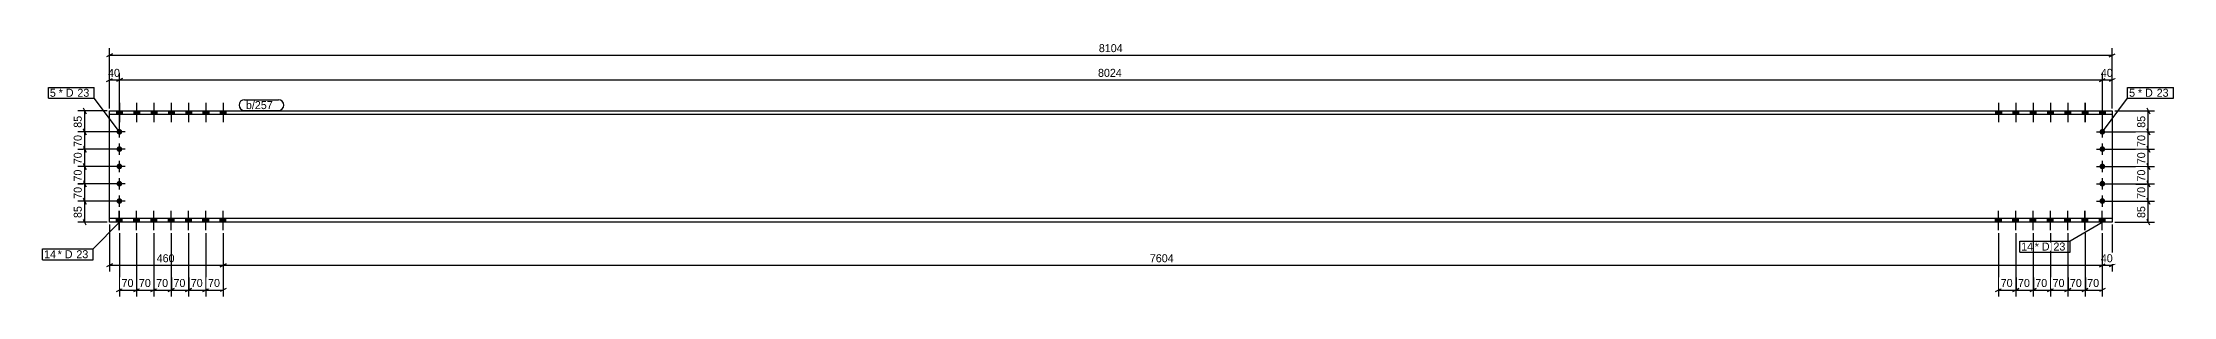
# Model space of a CAD drawing. Header units: millimetres. Extents: x 26 to 22537, y 32 to 1058.
# Drawn here: x 13915 to 22537, y 32 to 1058 of the extents above; entities that cross this region are included whole.
import ezdxf

# ---------------------------------------------------------------- set-up
doc = ezdxf.new("R2010")
doc.units = ezdxf.units.MM
doc.styles.add('Comic Sans MS', font='COMIC.TTF', dxfattribs={"height": 0.2})

msp = doc.modelspace()

# ---------------------------------------------------------------- hatches: boundary and pattern name
at = {"linetype": 'Continuous'}
for points in [[(14213.7, 768), (14236.7, 768), (14236.7, 782.6), (14213.7, 782.6)], [(14213.8, 768), (14236.8, 768), (14236.8, 782.6), (14213.8, 782.6)], [(14283.7, 768), (14306.7, 768), (14306.7, 782.6), (14283.7, 782.6)], [(14283.8, 768), (14306.8, 768), (14306.8, 782.6), (14283.8, 782.6)], [(14353.7, 768), (14376.7, 768), (14376.7, 782.6), (14353.7, 782.6)], [(14353.8, 768), (14376.8, 768), (14376.8, 782.6), (14353.8, 782.6)], [(14423.7, 768), (14446.7, 768), (14446.7, 782.6), (14423.7, 782.6)], [(14423.8, 768), (14446.8, 768), (14446.8, 782.6), (14423.8, 782.6)], [(14493.7, 768), (14516.7, 768), (14516.7, 782.6), (14493.7, 782.6)], [(14493.8, 768), (14516.8, 768), (14516.8, 782.6), (14493.8, 782.6)], [(14563.7, 768), (14586.7, 768), (14586.7, 782.6), (14563.7, 782.6)], [(14563.8, 768), (14586.8, 768), (14586.8, 782.6), (14563.8, 782.6)], [(14633.7, 768), (14656.7, 768), (14656.7, 782.6), (14633.7, 782.6)], [(14633.8, 768), (14656.8, 768), (14656.8, 782.6), (14633.8, 782.6)], [(21817.9, 768), (21840.9, 768), (21840.9, 782.6), (21817.9, 782.6)], [(21818, 768), (21841, 768), (21841, 782.6), (21818, 782.6)], [(21887.9, 768), (21910.9, 768), (21910.9, 782.6), (21887.9, 782.6)], [(21888, 768), (21911, 768), (21911, 782.6), (21888, 782.6)], [(21957.9, 768), (21980.9, 768), (21980.9, 782.6), (21957.9, 782.6)], [(21958, 768), (21981, 768), (21981, 782.6), (21958, 782.6)], [(22027.9, 768), (22050.9, 768), (22050.9, 782.6), (22027.9, 782.6)], [(22028, 768), (22051, 768), (22051, 782.6), (22028, 782.6)], [(22097.9, 768), (22120.9, 768), (22120.9, 782.6), (22097.9, 782.6)], [(22098, 768), (22121, 768), (22121, 782.6), (22098, 782.6)], [(22167.9, 768), (22190.9, 768), (22190.9, 782.6), (22167.9, 782.6)], [(22168, 768), (22191, 768), (22191, 782.6), (22168, 782.6)], [(22237.9, 768), (22260.9, 768), (22260.9, 782.6), (22237.9, 782.6)], [(22238, 768), (22261, 768), (22261, 782.6), (22238, 782.6)], [(14214, 697.6, -1), (14237, 697.6, -1)], [(22238.1, 697.6, -1), (22261.1, 697.6, -1)], [(14214, 627.6, -1), (14237, 627.6, -1)], [(22238.1, 627.6, -1), (22261.1, 627.6, -1)], [(14214, 557.6, -1), (14237, 557.6, -1)], [(22238.1, 557.6, -1), (22261.1, 557.6, -1)], [(14214, 487.6, -1), (14237, 487.6, -1)], [(22238.1, 487.6, -1), (22261.1, 487.6, -1)], [(14213.7, 332.6), (14236.7, 332.6), (14236.7, 347.2), (14213.7, 347.2)], [(14213.8, 332.6), (14236.8, 332.6), (14236.8, 347.2), (14213.8, 347.2)], [(14214, 417.6, -1), (14237, 417.6, -1)], [(14283.7, 332.6), (14306.7, 332.6), (14306.7, 347.2), (14283.7, 347.2)], [(14283.8, 332.6), (14306.8, 332.6), (14306.8, 347.2), (14283.8, 347.2)], [(14353.7, 332.6), (14376.7, 332.6), (14376.7, 347.2), (14353.7, 347.2)], [(14353.8, 332.6), (14376.8, 332.6), (14376.8, 347.2), (14353.8, 347.2)], [(14423.7, 332.6), (14446.7, 332.6), (14446.7, 347.2), (14423.7, 347.2)], [(14423.8, 332.6), (14446.8, 332.6), (14446.8, 347.2), (14423.8, 347.2)], [(14493.7, 332.6), (14516.7, 332.6), (14516.7, 347.2), (14493.7, 347.2)], [(14493.8, 332.6), (14516.8, 332.6), (14516.8, 347.2), (14493.8, 347.2)], [(14563.7, 332.6), (14586.7, 332.6), (14586.7, 347.2), (14563.7, 347.2)], [(14563.8, 332.6), (14586.8, 332.6), (14586.8, 347.2), (14563.8, 347.2)], [(14633.7, 332.6), (14656.7, 332.6), (14656.7, 347.2), (14633.7, 347.2)], [(14633.8, 332.6), (14656.8, 332.6), (14656.8, 347.2), (14633.8, 347.2)], [(21817.9, 332.6), (21840.9, 332.6), (21840.9, 347.2), (21817.9, 347.2)], [(21818, 332.6), (21841, 332.6), (21841, 347.2), (21818, 347.2)], [(21887.9, 332.6), (21910.9, 332.6), (21910.9, 347.2), (21887.9, 347.2)], [(21888, 332.6), (21911, 332.6), (21911, 347.2), (21888, 347.2)], [(21957.9, 332.6), (21980.9, 332.6), (21980.9, 347.2), (21957.9, 347.2)], [(21958, 332.6), (21981, 332.6), (21981, 347.2), (21958, 347.2)], [(22027.9, 332.6), (22050.9, 332.6), (22050.9, 347.2), (22027.9, 347.2)], [(22028, 332.6), (22051, 332.6), (22051, 347.2), (22028, 347.2)], [(22097.9, 332.6), (22120.9, 332.6), (22120.9, 347.2), (22097.9, 347.2)], [(22098, 332.6), (22121, 332.6), (22121, 347.2), (22098, 347.2)], [(22167.9, 332.6), (22190.9, 332.6), (22190.9, 347.2), (22167.9, 347.2)], [(22168, 332.6), (22191, 332.6), (22191, 347.2), (22168, 347.2)], [(22237.9, 332.6), (22260.9, 332.6), (22260.9, 347.2), (22237.9, 347.2)], [(22238, 332.6), (22261, 332.6), (22261, 347.2), (22238, 347.2)], [(22238.1, 417.6, -1), (22261.1, 417.6, -1)]]:
    msp.add_hatch(color=3, dxfattribs=at).paths.add_polyline_path(points)

# ---------------------------------------------------------------- linework, layer by layer
at = {"color": 8, "linetype": 'Continuous'}
for p, q in [((14197.5, 1013.6), (14173.5, 1001.6)), ((14185.5, 1007.6), (22289.6, 1007.6)), ((22277.6, 1001.6), (22301.6, 1013.6)), ((14173.5, 901.6), (14197.5, 913.6)), ((14185.5, 792.6), (14185.5, 936)), ((14185.5, 907.6), (14225.5, 907.6)), ((14237.5, 913.6), (14213.5, 901.6)), ((14225.5, 707.6), (14225.5, 936)), ((22237.6, 901.6), (22261.6, 913.6)), ((22249.6, 707.6), (22249.6, 936)), ((22249.6, 907.6), (22289.6, 907.6)), ((22301.6, 913.6), (22277.6, 901.6)), ((22289.6, 792.6), (22289.6, 936)), ((14175.5, 782.6), (14057.1, 782.6)), ((14079.5, 794.6), (14091.5, 770.6)), ((14085.5, 697.6), (14085.5, 782.6)), ((22299.6, 782.6), (22461.1, 782.6)), ((22429.5, 794.6), (22441.5, 770.6)), ((22435.5, 697.6), (22435.5, 782.6)), ((14215.5, 697.6), (14057.1, 697.6)), ((14091.5, 685.6), (14079.5, 709.6)), ((22259.6, 697.6), (22461.1, 697.6)), ((22441.5, 685.6), (22429.5, 709.6)), ((14215.5, 627.6), (14057.1, 627.6)), ((14079.5, 639.6), (14091.5, 615.6)), ((14085.5, 557.6), (14085.5, 627.6)), ((22259.6, 627.6), (22461.1, 627.6)), ((22441.5, 615.6), (22429.5, 639.6)), ((14215.5, 557.6), (14057.1, 557.6)), ((14091.5, 545.6), (14079.5, 569.6)), ((22259.6, 557.6), (22461.1, 557.6)), ((22441.5, 545.6), (22429.5, 569.6)), ((14215.5, 487.6), (14057.1, 487.6)), ((14079.5, 499.6), (14091.5, 475.6)), ((14085.5, 417.6), (14085.5, 487.6)), ((22259.6, 487.6), (22461.1, 487.6)), ((22429.5, 499.6), (22441.5, 475.6)), ((22435.5, 417.6), (22435.5, 487.6)), ((14215.5, 417.6), (14057.1, 417.6)), ((14091.5, 405.6), (14079.5, 429.6)), ((22259.6, 417.6), (22461.1, 417.6)), ((22441.5, 405.6), (22429.5, 429.6)), ((14175.5, 332.6), (14057.1, 332.6)), ((14091.5, 320.6), (14079.5, 344.6)), ((14225.3, 287.9), (14225.3, 32)), ((14295.3, 287.9), (14295.3, 32)), ((14365.3, 287.9), (14365.3, 32)), ((14505.3, 287.9), (14505.3, 32)), ((14575.3, 287.9), (14575.3, 32)), ((14645.3, 287.9), (14645.3, 132)), ((14645.3, 287.9), (14645.3, 132)), ((14645.3, 287.9), (14645.3, 32)), ((21829.5, 287.9), (21829.5, 32)), ((21899.5, 287.9), (21899.5, 32)), ((21969.5, 287.9), (21969.5, 32)), ((22039.5, 287.9), (22039.5, 32)), ((22109.5, 287.9), (22109.5, 32)), ((22179.5, 287.9), (22179.5, 32)), ((22249.5, 287.9), (22249.5, 132)), ((22289.6, 322.6), (22289.6, 132)), ((22299.6, 332.6), (22461.1, 332.6)), ((22441.5, 320.6), (22429.5, 344.6)), ((14197.5, 163.6), (14173.5, 151.6)), ((14185.5, 157.6), (14645.3, 157.6)), ((14657.3, 163.6), (14633.3, 151.6)), ((14633.3, 151.6), (14657.3, 163.6)), ((22237.5, 151.6), (22261.5, 163.6)), ((22249.5, 157.6), (22289.6, 157.6)), ((22301.6, 163.6), (22277.6, 151.6)), ((14213.3, 51.6), (14237.3, 63.6)), ((14225.3, 57.6), (14295.3, 57.6)), ((14307.3, 63.6), (14283.3, 51.6)), ((14377.3, 63.6), (14353.3, 51.6)), ((14423.3, 51.6), (14447.3, 63.6)), ((14493.3, 51.6), (14517.3, 63.6)), ((14505.3, 57.6), (14575.3, 57.6)), ((14587.3, 63.6), (14563.3, 51.6)), ((14657.3, 63.6), (14633.3, 51.6)), ((21817.5, 51.6), (21841.5, 63.6)), ((21887.5, 51.6), (21911.5, 63.6)), ((21957.5, 51.6), (21981.5, 63.6)), ((21969.5, 57.6), (22039.5, 57.6)), ((22051.5, 63.6), (22027.5, 51.6)), ((22097.5, 51.6), (22121.5, 63.6)), ((22167.5, 51.6), (22191.5, 63.6)), ((22179.5, 57.6), (22249.5, 57.6)), ((22261.5, 63.6), (22237.5, 51.6))]:
    msp.add_line(p, q, dxfattribs=at)
at = {"color": 7, "linetype": 'Continuous'}
for p, q in [((14185.5, 332.6), (14185.5, 782.6)), ((14185.5, 782.6), (22289.6, 782.6)), ((22289.6, 782.6), (22289.6, 332.6)), ((22289.6, 768), (14185.5, 768)), ((22289.6, 347.2), (14185.5, 347.2)), ((22289.6, 332.6), (14185.5, 332.6))]:
    msp.add_line(p, q, dxfattribs=at)
at = {"color": 3, "linetype": 'Continuous'}
for p, q in [((14213.7, 782.6), (14213.7, 768)), ((14213.8, 782.6), (14213.8, 768)), ((14225.2, 814.8), (14225.2, 736.6)), ((14225.3, 814.8), (14225.3, 736.6)), ((14236.7, 782.6), (14236.7, 768)), ((14236.8, 782.6), (14236.8, 768)), ((14283.7, 782.6), (14283.7, 768)), ((14283.8, 782.6), (14283.8, 768)), ((14295.2, 814.8), (14295.2, 736.6)), ((14295.3, 814.8), (14295.3, 736.6)), ((14306.7, 782.6), (14306.7, 768)), ((14306.8, 782.6), (14306.8, 768)), ((14353.7, 782.6), (14353.7, 768)), ((14353.8, 782.6), (14353.8, 768)), ((14365.2, 814.8), (14365.2, 736.6)), ((14365.3, 814.8), (14365.3, 736.6)), ((14376.7, 782.6), (14376.7, 768)), ((14376.8, 782.6), (14376.8, 768)), ((14423.7, 782.6), (14423.7, 768)), ((14423.8, 782.6), (14423.8, 768)), ((14435.2, 814.8), (14435.2, 736.6)), ((14435.3, 814.8), (14435.3, 736.6)), ((14446.7, 782.6), (14446.7, 768)), ((14446.8, 782.6), (14446.8, 768)), ((14493.7, 782.6), (14493.7, 768)), ((14493.8, 782.6), (14493.8, 768)), ((14505.2, 814.8), (14505.2, 736.6)), ((14505.3, 814.8), (14505.3, 736.6)), ((14516.7, 782.6), (14516.7, 768)), ((14516.8, 782.6), (14516.8, 768)), ((14563.7, 782.6), (14563.7, 768)), ((14563.8, 782.6), (14563.8, 768)), ((14575.2, 814.8), (14575.2, 736.6)), ((14575.3, 814.8), (14575.3, 736.6)), ((14586.7, 782.6), (14586.7, 768)), ((14586.8, 782.6), (14586.8, 768)), ((14633.7, 782.6), (14633.7, 768)), ((14633.8, 782.6), (14633.8, 768)), ((14645.2, 814.8), (14645.2, 736.6)), ((14645.3, 814.8), (14645.3, 736.6)), ((14656.7, 782.6), (14656.7, 768)), ((14656.8, 782.6), (14656.8, 768)), ((21817.9, 782.6), (21817.9, 768)), ((21818, 782.6), (21818, 768)), ((21829.4, 814.8), (21829.4, 736.6)), ((21829.5, 814.8), (21829.5, 736.6)), ((21840.9, 782.6), (21840.9, 768)), ((21841, 782.6), (21841, 768)), ((21887.9, 782.6), (21887.9, 768)), ((21888, 782.6), (21888, 768)), ((21899.4, 814.8), (21899.4, 736.6)), ((21899.5, 814.8), (21899.5, 736.6)), ((21910.9, 782.6), (21910.9, 768)), ((21911, 782.6), (21911, 768)), ((21957.9, 782.6), (21957.9, 768)), ((21958, 782.6), (21958, 768)), ((21969.4, 814.8), (21969.4, 736.6)), ((21969.5, 814.8), (21969.5, 736.6)), ((21980.9, 782.6), (21980.9, 768)), ((21981, 782.6), (21981, 768)), ((22027.9, 782.6), (22027.9, 768)), ((22028, 782.6), (22028, 768)), ((22039.4, 814.8), (22039.4, 736.6)), ((22039.5, 814.8), (22039.5, 736.6)), ((22050.9, 782.6), (22050.9, 768)), ((22051, 782.6), (22051, 768)), ((22097.9, 782.6), (22097.9, 768)), ((22098, 782.6), (22098, 768)), ((22109.4, 814.8), (22109.4, 736.6)), ((22109.5, 814.8), (22109.5, 736.6)), ((22120.9, 782.6), (22120.9, 768)), ((22121, 782.6), (22121, 768)), ((22167.9, 782.6), (22167.9, 768)), ((22168, 782.6), (22168, 768)), ((22179.4, 814.8), (22179.4, 736.6)), ((22179.5, 814.8), (22179.5, 736.6)), ((22190.9, 782.6), (22190.9, 768)), ((22191, 782.6), (22191, 768)), ((22237.9, 782.6), (22237.9, 768)), ((22238, 782.6), (22238, 768)), ((22249.4, 814.8), (22249.4, 736.6)), ((22249.5, 814.8), (22249.5, 736.6)), ((22260.9, 782.6), (22260.9, 768)), ((22261, 782.6), (22261, 768)), ((14248.5, 697.6), (14202.5, 697.6)), ((14225.5, 674.6), (14225.5, 720.6)), ((22226.6, 697.6), (22272.6, 697.6)), ((22249.6, 674.6), (22249.6, 720.6)), ((14248.5, 627.6), (14202.5, 627.6)), ((14225.5, 604.6), (14225.5, 650.6)), ((22226.6, 627.6), (22272.6, 627.6)), ((22249.6, 604.6), (22249.6, 650.6)), ((14248.5, 557.6), (14202.5, 557.6)), ((14225.5, 534.6), (14225.5, 580.6)), ((22226.6, 557.6), (22272.6, 557.6)), ((22249.6, 534.6), (22249.6, 580.6)), ((14248.5, 487.6), (14202.5, 487.6)), ((14225.5, 464.6), (14225.5, 510.6)), ((14225.5, 394.6), (14225.5, 440.6)), ((22226.6, 487.6), (22272.6, 487.6)), ((22249.6, 464.6), (22249.6, 510.6)), ((22249.6, 394.6), (22249.6, 440.6)), ((14248.5, 417.6), (14202.5, 417.6)), ((14213.7, 332.6), (14213.7, 347.2)), ((14213.8, 332.6), (14213.8, 347.2)), ((14225.2, 300.4), (14225.2, 378.6)), ((14225.3, 300.4), (14225.3, 378.6)), ((14236.7, 332.6), (14236.7, 347.2)), ((14236.8, 332.6), (14236.8, 347.2)), ((14283.7, 332.6), (14283.7, 347.2)), ((14283.8, 332.6), (14283.8, 347.2)), ((14295.2, 300.4), (14295.2, 378.6)), ((14295.3, 300.4), (14295.3, 378.6)), ((14306.7, 332.6), (14306.7, 347.2)), ((14306.8, 332.6), (14306.8, 347.2)), ((14353.7, 332.6), (14353.7, 347.2)), ((14353.8, 332.6), (14353.8, 347.2)), ((14365.2, 300.4), (14365.2, 378.6)), ((14365.3, 300.4), (14365.3, 378.6)), ((14376.7, 332.6), (14376.7, 347.2)), ((14376.8, 332.6), (14376.8, 347.2)), ((14423.7, 332.6), (14423.7, 347.2)), ((14423.8, 332.6), (14423.8, 347.2)), ((14435.2, 300.4), (14435.2, 378.6)), ((14435.3, 300.4), (14435.3, 378.6)), ((14446.7, 332.6), (14446.7, 347.2)), ((14446.8, 332.6), (14446.8, 347.2)), ((14493.7, 332.6), (14493.7, 347.2)), ((14493.8, 332.6), (14493.8, 347.2)), ((14505.2, 300.4), (14505.2, 378.6)), ((14505.3, 300.4), (14505.3, 378.6)), ((14516.7, 332.6), (14516.7, 347.2)), ((14516.8, 332.6), (14516.8, 347.2)), ((14563.7, 332.6), (14563.7, 347.2)), ((14563.8, 332.6), (14563.8, 347.2)), ((14575.2, 300.4), (14575.2, 378.6)), ((14575.3, 300.4), (14575.3, 378.6)), ((14586.7, 332.6), (14586.7, 347.2)), ((14586.8, 332.6), (14586.8, 347.2)), ((14633.7, 332.6), (14633.7, 347.2)), ((14633.8, 332.6), (14633.8, 347.2)), ((14645.2, 300.4), (14645.2, 378.6)), ((14645.3, 300.4), (14645.3, 378.6)), ((14656.7, 332.6), (14656.7, 347.2)), ((14656.8, 332.6), (14656.8, 347.2)), ((21817.9, 332.6), (21817.9, 347.2)), ((21818, 332.6), (21818, 347.2)), ((21829.4, 300.4), (21829.4, 378.6)), ((21829.5, 300.4), (21829.5, 378.6)), ((21840.9, 332.6), (21840.9, 347.2)), ((21841, 332.6), (21841, 347.2)), ((21887.9, 332.6), (21887.9, 347.2)), ((21888, 332.6), (21888, 347.2)), ((21899.4, 300.4), (21899.4, 378.6)), ((21899.5, 300.4), (21899.5, 378.6)), ((21910.9, 332.6), (21910.9, 347.2)), ((21911, 332.6), (21911, 347.2)), ((21957.9, 332.6), (21957.9, 347.2)), ((21958, 332.6), (21958, 347.2)), ((21969.4, 300.4), (21969.4, 378.6)), ((21969.5, 300.4), (21969.5, 378.6)), ((21980.9, 332.6), (21980.9, 347.2)), ((21981, 332.6), (21981, 347.2)), ((22027.9, 332.6), (22027.9, 347.2)), ((22028, 332.6), (22028, 347.2)), ((22039.4, 300.4), (22039.4, 378.6)), ((22039.5, 300.4), (22039.5, 378.6)), ((22050.9, 332.6), (22050.9, 347.2)), ((22051, 332.6), (22051, 347.2)), ((22097.9, 332.6), (22097.9, 347.2)), ((22098, 332.6), (22098, 347.2)), ((22109.4, 300.4), (22109.4, 378.6)), ((22109.5, 300.4), (22109.5, 378.6)), ((22120.9, 332.6), (22120.9, 347.2)), ((22121, 332.6), (22121, 347.2)), ((22167.9, 332.6), (22167.9, 347.2)), ((22168, 332.6), (22168, 347.2)), ((22179.4, 300.4), (22179.4, 378.6)), ((22179.5, 300.4), (22179.5, 378.6)), ((22190.9, 332.6), (22190.9, 347.2)), ((22191, 332.6), (22191, 347.2)), ((22226.6, 417.6), (22272.6, 417.6)), ((22237.9, 332.6), (22237.9, 347.2)), ((22238, 332.6), (22238, 347.2)), ((22249.4, 300.4), (22249.4, 378.6)), ((22249.5, 300.4), (22249.5, 378.6)), ((22260.9, 332.6), (22260.9, 347.2)), ((22261, 332.6), (22261, 347.2))]:
    msp.add_line(p, q, dxfattribs=at)

# ---------------------------------------------------------------- wipeouts: each hides what was drawn before it
at = {"color": 0}
for points in [[(13970.1, 839.4), (13970.1, 871.4), (13944, 871.4), (13944, 839.4)], [(22384, 839.4), (22384, 871.4), (22357.9, 871.4), (22357.9, 839.4)], [(13966, 186.3), (13966, 218.3), (13920.8, 218.3), (13920.8, 186.3)]]:
    msp.add_wipeout(points, dxfattribs=at)

# ---------------------------------------------------------------- next in the draw order: wipeouts: each hides what was drawn before it
for points in [[(18292.7, 1013.6), (18292.7, 1058.4), (18182.5, 1058.4), (18182.5, 1013.6)], [(14238, 913.6), (14238, 958.4), (14173.1, 958.4), (14173.1, 913.6)], [(22302.1, 913.6), (22302.1, 958.4), (22237.2, 958.4), (22237.2, 913.6)], [(13970.1, 839.4), (13970.1, 871.4), (13944, 871.4), (13944, 839.4)], [(22384, 839.4), (22384, 871.4), (22357.9, 871.4), (22357.9, 839.4)], [(14862.9, 789.6), (14862.9, 821.6), (14737.5, 821.6), (14737.5, 789.6)], [(14079.5, 772.6), (14034.7, 772.6), (14034.7, 707.6), (14079.5, 707.6)], [(22429.5, 772.6), (22384.7, 772.6), (22384.7, 707.6), (22429.5, 707.6)], [(14079.5, 625.1), (14034.7, 625.1), (14034.7, 560.1), (14079.5, 560.1)], [(14079.5, 485.1), (14034.7, 485.1), (14034.7, 420.1), (14079.5, 420.1)], [(22429.5, 485.1), (22384.7, 485.1), (22384.7, 420.1), (22429.5, 420.1)], [(13966, 186.3), (13966, 218.3), (13920.8, 218.3), (13920.8, 186.3)], [(14460.9, 163.6), (14460.9, 208.4), (14369.9, 208.4), (14369.9, 163.6)], [(22302, 163.6), (22302, 208.4), (22237.1, 208.4), (22237.1, 163.6)], [(14292.8, 63.6), (14292.8, 108.4), (14227.9, 108.4), (14227.9, 63.6)], [(14572.8, 63.6), (14572.8, 108.4), (14507.9, 108.4), (14507.9, 63.6)], [(22036.9, 63.6), (22036.9, 108.4), (21972, 108.4), (21972, 63.6)]]:
    msp.add_wipeout(points, dxfattribs=at)

# ---------------------------------------------------------------- next in the draw order: linework, layer by layer
at = {"color": 8, "linetype": 'Continuous'}
for p, q in [((14185.5, 792.6), (14185.5, 1036)), ((22289.6, 792.6), (22289.6, 1036)), ((14237.5, 913.6), (14213.5, 901.6)), ((14225.5, 707.6), (14225.5, 936)), ((14225.5, 907.6), (22249.6, 907.6)), ((22237.6, 901.6), (22261.6, 913.6)), ((22249.6, 707.6), (22249.6, 936)), ((14215.5, 697.6), (14057.1, 697.6)), ((14079.5, 709.6), (14091.5, 685.6)), ((14085.5, 627.6), (14085.5, 697.6)), ((22259.6, 697.6), (22461.1, 697.6)), ((22429.5, 709.6), (22441.5, 685.6)), ((22435.5, 627.6), (22435.5, 697.6)), ((14215.5, 627.6), (14057.1, 627.6)), ((14091.5, 615.6), (14079.5, 639.6)), ((14215.5, 557.6), (14057.1, 557.6)), ((14079.5, 569.6), (14091.5, 545.6)), ((14085.5, 487.6), (14085.5, 557.6)), ((14215.5, 487.6), (14057.1, 487.6)), ((14091.5, 475.6), (14079.5, 499.6)), ((22259.6, 487.6), (22461.1, 487.6)), ((22441.5, 475.6), (22429.5, 499.6)), ((14215.5, 417.6), (14057.1, 417.6)), ((14079.5, 429.6), (14091.5, 405.6)), ((14085.5, 332.6), (14085.5, 417.6)), ((22259.6, 417.6), (22461.1, 417.6)), ((22429.5, 429.6), (22441.5, 405.6)), ((22435.5, 332.6), (22435.5, 417.6)), ((14185.5, 322.6), (14185.5, 132)), ((14295.3, 287.9), (14295.3, 32)), ((14435.3, 287.9), (14435.3, 32)), ((14505.3, 287.9), (14505.3, 32)), ((14575.3, 287.9), (14575.3, 32)), ((21969.5, 287.9), (21969.5, 32)), ((22039.5, 287.9), (22039.5, 32)), ((22249.5, 287.9), (22249.5, 132)), ((22249.5, 287.9), (22249.5, 32)), ((14645.3, 157.6), (22249.5, 157.6)), ((22237.5, 151.6), (22261.5, 163.6)), ((14283.3, 51.6), (14307.3, 63.6)), ((14295.3, 57.6), (14365.3, 57.6)), ((14435.3, 57.6), (14505.3, 57.6)), ((14517.3, 63.6), (14493.3, 51.6)), ((14563.3, 51.6), (14587.3, 63.6)), ((14575.3, 57.6), (14645.3, 57.6)), ((21899.5, 57.6), (21969.5, 57.6)), ((21981.5, 63.6), (21957.5, 51.6)), ((22027.5, 51.6), (22051.5, 63.6))]:
    msp.add_line(p, q, dxfattribs=at)
at = {"color": 7, "linetype": 'Continuous'}
msp.add_line((13914.8, 180.3), (13914.8, 224.3), dxfattribs=at)

# ---------------------------------------------------------------- next in the draw order: texts
at = {"color": 3, "style": 'Comic Sans MS'}
for s, p in [('8104', (18188.9, 1020)), ('40', (14179.5, 920)), ('40', (22243.6, 920)), ('460', (14376.3, 170)), ('40', (22243.5, 170)), ('70', (14234.3, 70)), ('70', (14514.3, 70)), ('70', (21978.4, 70))]:
    msp.add_text(s, height=32.38, dxfattribs=at).set_placement(p)
for s, p in [('85', (14073.1, 714)), ('85', (22423.1, 714)), ('70', (14073.1, 566.5)), ('70', (14073.1, 426.5)), ('70', (22423.1, 426.5))]:
    msp.add_text(s, height=32.38, rotation=90.00021, dxfattribs=at).set_placement(p)

# ---------------------------------------------------------------- next in the draw order: wipeouts: each hides what was drawn before it
at = {"color": 0}
for points in [[(14045.9, 839.4), (14045.9, 871.4), (13979.7, 871.4), (13979.7, 839.4)], [(22459.8, 839.4), (22459.8, 871.4), (22393.6, 871.4), (22393.6, 839.4)], [(14862.9, 789.6), (14862.9, 821.6), (14737.5, 821.6), (14737.5, 789.6)], [(14041.8, 186.3), (14041.8, 218.3), (13975.6, 218.3), (13975.6, 186.3)]]:
    msp.add_wipeout(points, dxfattribs=at)

# ---------------------------------------------------------------- next in the draw order: linework, layer by layer
at = {"color": 7, "linetype": 'Continuous'}
for p, q in [((14731.5, 827.6), (14868.9, 827.6)), ((14731.5, 783.6), (14868.9, 783.6))]:
    msp.add_line(p, q, dxfattribs=at)
for centre, start, end in [((14731.5, 805.6), 90, 270), ((14868.9, 805.6), 270, 90)]:
    msp.add_arc(centre, 22, start, end, dxfattribs=at)

# ---------------------------------------------------------------- next in the draw order: texts
at = {"color": 3, "style": 'Comic Sans MS'}
msp.add_text('b/257', height=32.38, dxfattribs=at).set_placement((14737.5, 789.6))

# ---------------------------------------------------------------- next in the draw order: wipeouts: each hides what was drawn before it
at = {"color": 0}
for points in [[(18296.1, 913.6), (18296.1, 958.4), (18179.1, 958.4), (18179.1, 913.6)], [(14045.9, 839.4), (14045.9, 871.4), (13979.7, 871.4), (13979.7, 839.4)], [(22459.8, 839.4), (22459.8, 871.4), (22393.6, 871.4), (22393.6, 839.4)], [(14079.5, 695.1), (14034.7, 695.1), (14034.7, 630.1), (14079.5, 630.1)], [(22429.5, 695.1), (22384.7, 695.1), (22384.7, 630.1), (22429.5, 630.1)], [(14079.5, 555.1), (14034.7, 555.1), (14034.7, 490.1), (14079.5, 490.1)], [(14079.5, 407.6), (14034.7, 407.6), (14034.7, 342.6), (14079.5, 342.6)], [(22429.5, 407.6), (22384.7, 407.6), (22384.7, 342.6), (22429.5, 342.6)], [(14041.8, 186.3), (14041.8, 218.3), (13975.6, 218.3), (13975.6, 186.3)], [(18505.9, 163.6), (18505.9, 208.4), (18388.9, 208.4), (18388.9, 163.6)], [(14362.8, 63.6), (14362.8, 108.4), (14297.9, 108.4), (14297.9, 63.6)], [(14502.8, 63.6), (14502.8, 108.4), (14437.9, 108.4), (14437.9, 63.6)], [(14642.8, 63.6), (14642.8, 108.4), (14577.9, 108.4), (14577.9, 63.6)], [(21966.9, 63.6), (21966.9, 108.4), (21902, 108.4), (21902, 63.6)], [(22246.9, 63.6), (22246.9, 108.4), (22182, 108.4), (22182, 63.6)]]:
    msp.add_wipeout(points, dxfattribs=at)

# ---------------------------------------------------------------- next in the draw order: linework, layer by layer
at = {"color": 7, "linetype": 'Continuous'}
for p, q in [((13938, 833.4), (13938, 877.4)), ((22351.9, 833.4), (22351.9, 877.4)), ((22249.6, 697.6), (22351.9, 833.4))]:
    msp.add_line(p, q, dxfattribs=at)
at = {"color": 8, "linetype": 'Continuous'}
for p, q in [((22259.6, 627.6), (22461.1, 627.6)), ((22429.5, 639.6), (22441.5, 615.6)), ((22435.5, 557.6), (22435.5, 627.6)), ((14365.3, 287.9), (14365.3, 32)), ((14435.3, 287.9), (14435.3, 32)), ((21899.5, 287.9), (21899.5, 32)), ((22179.5, 287.9), (22179.5, 32)), ((14353.3, 51.6), (14377.3, 63.6)), ((14365.3, 57.6), (14435.3, 57.6)), ((14447.3, 63.6), (14423.3, 51.6)), ((21829.5, 57.6), (21899.5, 57.6)), ((21911.5, 63.6), (21887.5, 51.6)), ((22109.5, 57.6), (22179.5, 57.6)), ((22191.5, 63.6), (22167.5, 51.6))]:
    msp.add_line(p, q, dxfattribs=at)

# ---------------------------------------------------------------- next in the draw order: texts
at = {"color": 3, "style": 'Comic Sans MS'}
for s, height, p in [('8024', 32.38, (18185.5, 920)), ('5', 32.4, (13944, 839.4)), ('5', 32.4, (22357.9, 839.4)), ('14', 32.38, (13920.8, 186.3)), ('7604', 32.38, (18395.3, 170)), ('70', 32.38, (14304.3, 70)), ('70', 32.38, (14444.3, 70)), ('70', 32.38, (14584.3, 70)), ('70', 32.38, (21908.4, 70)), ('70', 32.38, (22188.4, 70))]:
    msp.add_text(s, height=height, dxfattribs=at).set_placement(p)
for s, p in [('70', (14073.1, 636.5)), ('70', (22423.1, 636.5)), ('70', (14073.1, 496.5)), ('85', (14073.1, 349)), ('85', (22423.1, 349))]:
    msp.add_text(s, height=32.38, rotation=90.00021, dxfattribs=at).set_placement(p)

# ---------------------------------------------------------------- next in the draw order: wipeouts: each hides what was drawn before it
at = {"color": 0}
for points in [[(14107.6, 839.4), (14107.6, 871.4), (14055.5, 871.4), (14055.5, 839.4)], [(22521.5, 839.4), (22521.5, 871.4), (22469.4, 871.4), (22469.4, 839.4)], [(14103.6, 186.3), (14103.6, 218.3), (14051.4, 218.3), (14051.4, 186.3)]]:
    msp.add_wipeout(points, dxfattribs=at)

# ---------------------------------------------------------------- next in the draw order: wipeouts: each hides what was drawn before it
for points in [[(14107.6, 839.4), (14107.6, 871.4), (14055.5, 871.4), (14055.5, 839.4)], [(22521.5, 839.4), (22521.5, 871.4), (22469.4, 871.4), (22469.4, 839.4)], [(22429.5, 625.1), (22384.7, 625.1), (22384.7, 560.1), (22429.5, 560.1)], [(14103.6, 186.3), (14103.6, 218.3), (14051.4, 218.3), (14051.4, 186.3)], [(21966.4, 217.4), (21966.4, 249.4), (21921.2, 249.4), (21921.2, 217.4)], [(14432.8, 63.6), (14432.8, 108.4), (14367.9, 108.4), (14367.9, 63.6)], [(21896.9, 63.6), (21896.9, 108.4), (21832, 108.4), (21832, 63.6)], [(22176.9, 63.6), (22176.9, 108.4), (22112, 108.4), (22112, 63.6)]]:
    msp.add_wipeout(points, dxfattribs=at)

# ---------------------------------------------------------------- next in the draw order: linework, layer by layer
at = {"color": 7, "linetype": 'Continuous'}
for p, q in [((13938, 877.4), (14123.2, 877.4)), ((14123.2, 833.4), (14123.2, 877.4)), ((22351.9, 877.4), (22537.1, 877.4)), ((22537.1, 833.4), (22537.1, 877.4)), ((13938, 833.4), (14123.2, 833.4)), ((14225.5, 697.6), (14123.2, 833.4)), ((22351.9, 833.4), (22537.1, 833.4)), ((14225.2, 330.4), (14119.2, 224.3)), ((13914.8, 224.3), (14119.2, 224.3)), ((13914.8, 180.3), (14119.2, 180.3)), ((14119.2, 180.3), (14119.2, 224.3))]:
    msp.add_line(p, q, dxfattribs=at)
at = {"color": 8, "linetype": 'Continuous'}
for p, q in [((22259.6, 557.6), (22461.1, 557.6)), ((22429.5, 569.6), (22441.5, 545.6)), ((22435.5, 487.6), (22435.5, 557.6)), ((22109.5, 287.9), (22109.5, 32)), ((22039.5, 57.6), (22109.5, 57.6)), ((22121.5, 63.6), (22097.5, 51.6))]:
    msp.add_line(p, q, dxfattribs=at)

# ---------------------------------------------------------------- next in the draw order: texts
at = {"color": 3, "style": 'Comic Sans MS'}
for s, p in [('* D', (13979.7, 839.4)), ('23', (14055.5, 839.4)), ('* D', (22393.6, 839.4)), ('23', (22469.4, 839.4)), ('* D', (13975.6, 186.3)), ('23', (14051.4, 186.3)), ('70', (14374.3, 70)), ('70', (21838.4, 70)), ('70', (22118.4, 70))]:
    msp.add_text(s, height=32.38, dxfattribs=at).set_placement(p)
msp.add_text('70', height=32.38, rotation=90.00021, dxfattribs=at).set_placement((22423.1, 566.5))

# ---------------------------------------------------------------- next in the draw order: wipeouts: each hides what was drawn before it
at = {"color": 0}
msp.add_wipeout([(21966.4, 217.4), (21966.4, 249.4), (21921.2, 249.4), (21921.2, 217.4)], dxfattribs=at)

# ---------------------------------------------------------------- next in the draw order: linework, layer by layer
at = {"color": 7, "linetype": 'Continuous'}
msp.add_line((21915.2, 211.4), (21915.2, 255.4), dxfattribs=at)

# ---------------------------------------------------------------- next in the draw order: wipeouts: each hides what was drawn before it
at = {"color": 0}
for points in [[(22429.5, 555.1), (22384.7, 555.1), (22384.7, 490.1), (22429.5, 490.1)], [(22042.2, 217.4), (22042.2, 249.4), (21976, 249.4), (21976, 217.4)], [(22106.9, 63.6), (22106.9, 108.4), (22042, 108.4), (22042, 63.6)]]:
    msp.add_wipeout(points, dxfattribs=at)

# ---------------------------------------------------------------- next in the draw order: texts
at = {"color": 3, "style": 'Comic Sans MS'}
msp.add_text('70', height=32.38, rotation=90.00021, dxfattribs=at).set_placement((22423.1, 496.5))
msp.add_text('70', height=32.38, dxfattribs=at).set_placement((22048.4, 70))

# ---------------------------------------------------------------- next in the draw order: wipeouts: each hides what was drawn before it
at = {"color": 0}
msp.add_wipeout([(22042.2, 217.4), (22042.2, 249.4), (21976, 249.4), (21976, 217.4)], dxfattribs=at)

# ---------------------------------------------------------------- next in the draw order: texts
at = {"color": 3, "style": 'Comic Sans MS'}
msp.add_text('14', height=32.38, dxfattribs=at).set_placement((21921.2, 217.4))

# ---------------------------------------------------------------- next in the draw order: wipeouts: each hides what was drawn before it
at = {"color": 0}
msp.add_wipeout([(22104, 217.4), (22104, 249.4), (22051.8, 249.4), (22051.8, 217.4)], dxfattribs=at)

# ---------------------------------------------------------------- next in the draw order: wipeouts: each hides what was drawn before it
msp.add_wipeout([(22104, 217.4), (22104, 249.4), (22051.8, 249.4), (22051.8, 217.4)], dxfattribs=at)

# ---------------------------------------------------------------- next in the draw order: linework, layer by layer
at = {"color": 7, "linetype": 'Continuous'}
for p, q in [((22249.5, 330.4), (22119.6, 255.4)), ((21915.2, 255.4), (22119.6, 255.4)), ((21915.2, 211.4), (22119.6, 211.4)), ((22119.6, 211.4), (22119.6, 255.4))]:
    msp.add_line(p, q, dxfattribs=at)

# ---------------------------------------------------------------- next in the draw order: texts
at = {"color": 3, "style": 'Comic Sans MS'}
for s, p in [('* D', (21976, 217.4)), ('23', (22051.8, 217.4))]:
    msp.add_text(s, height=32.38, dxfattribs=at).set_placement(p)

doc.saveas('drawing.dxf')
